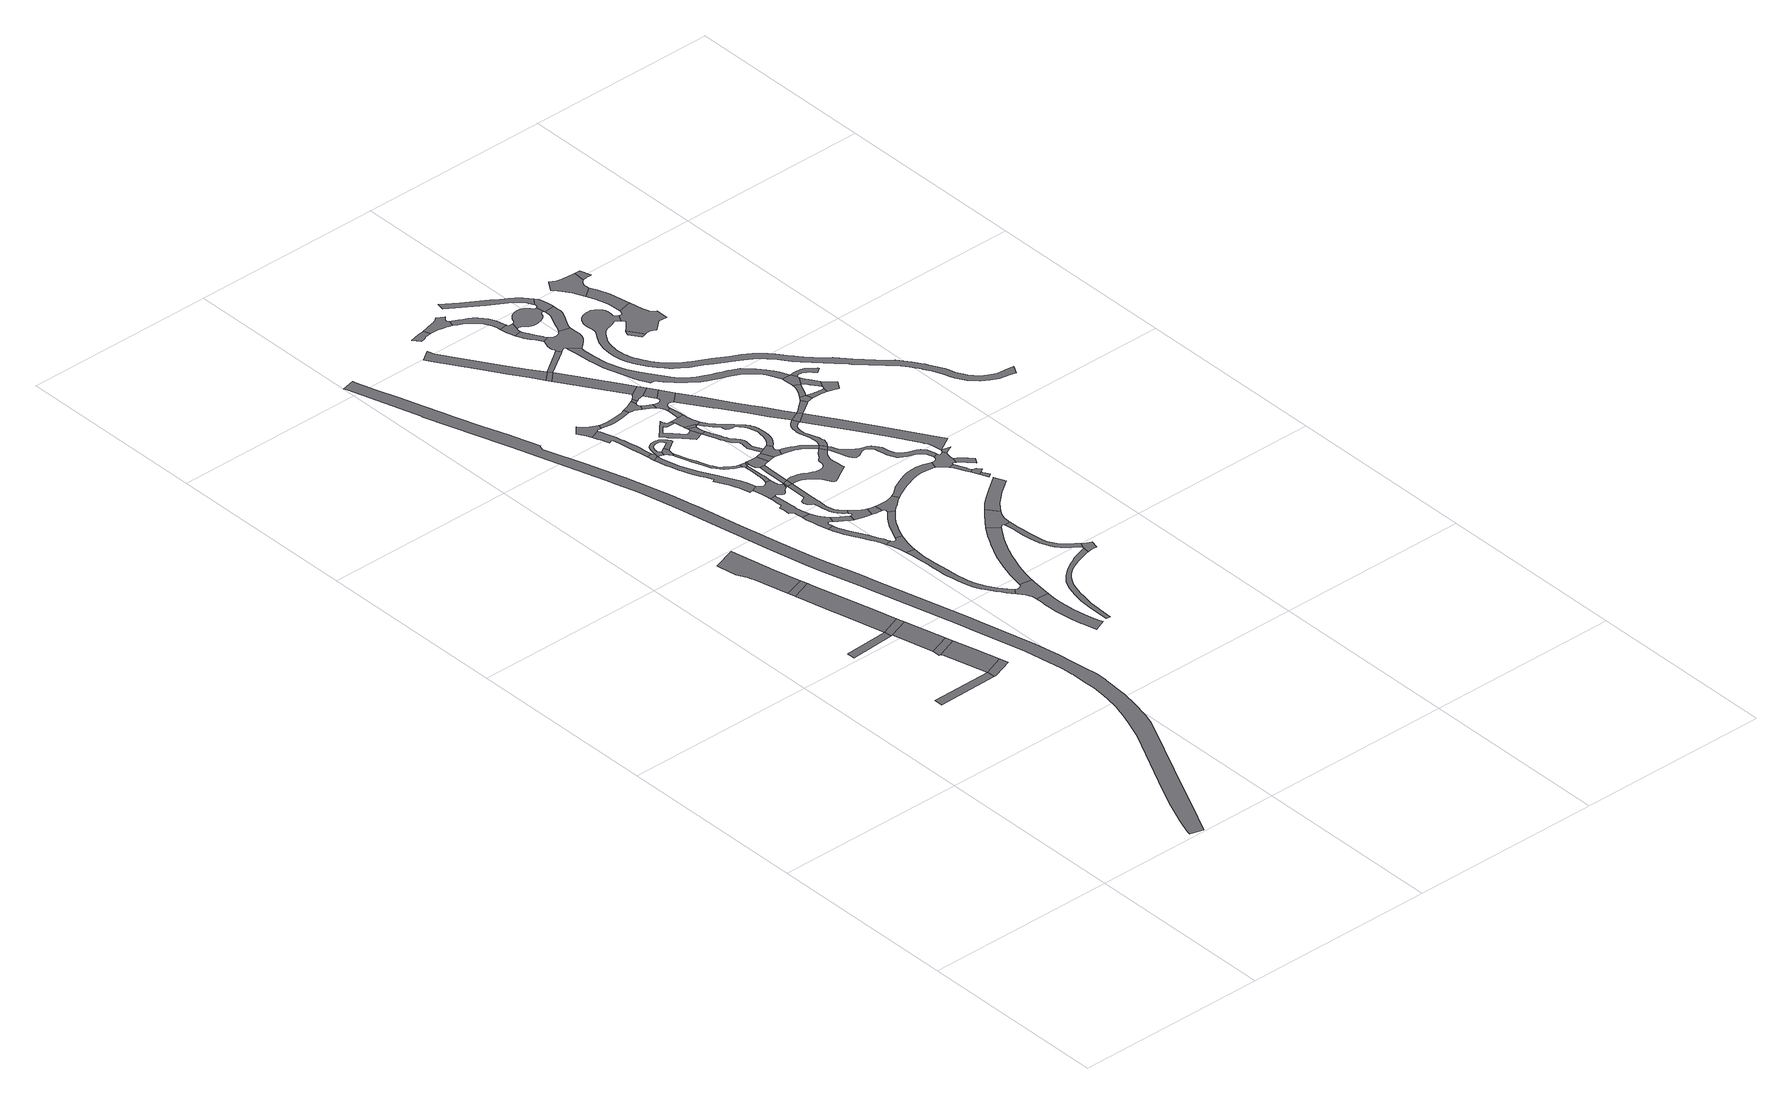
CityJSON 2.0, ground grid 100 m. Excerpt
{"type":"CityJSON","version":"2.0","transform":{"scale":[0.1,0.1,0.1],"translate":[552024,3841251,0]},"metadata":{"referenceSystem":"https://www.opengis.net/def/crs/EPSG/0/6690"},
"CityObjects":{
"road1":{"type":"Road","attributes":{"RoadStructureAttribute.sectionType":"1"},"geometry":[{"type":"MultiSurface","lod":"1","boundaries":[[[0,1,2,3]]]}]},
"road2":{"type":"Road","attributes":{"RoadStructureAttribute.sectionType":"1"},"geometry":[{"type":"MultiSurface","lod":"1","boundaries":[[[4,5,6,7]]]}]},
"road3":{"type":"Road","geometry":[{"type":"MultiSurface","lod":"1","boundaries":[[[8,0,3,9,10]]]}]},
"road4":{"type":"Road","attributes":{"RoadStructureAttribute.sectionType":"1"},"geometry":[{"type":"MultiSurface","lod":"1","boundaries":[[[11,12,13,14,15,0,8]]]}]},
"road5":{"type":"Road","geometry":[{"type":"MultiSurface","lod":"1","boundaries":[[[16,17,18,13,12]]]}]},
"road6":{"type":"Road","attributes":{"RoadStructureAttribute.sectionType":"1"},"geometry":[{"type":"MultiSurface","lod":"1","boundaries":[[[19,20,21,17,16]]]}]},
"road7":{"type":"Road","geometry":[{"type":"MultiSurface","lod":"1","boundaries":[[[22,4,7,20,19]]]}]},
"road8":{"type":"Road","attributes":{"RoadStructureAttribute.sectionType":"1"},"geometry":[{"type":"MultiSurface","lod":"1","boundaries":[[[23,24,25,26,27,28,4,22]]]}]},
"road9":{"type":"Road","geometry":[{"type":"MultiSurface","lod":"1","boundaries":[[[29,30,31,26,25]]]}]},
"road10":{"type":"Road","attributes":{"RoadStructureAttribute.sectionType":"1"},"geometry":[{"type":"MultiSurface","lod":"1","boundaries":[[[32,33,34,35,36,37,38,39,30,29]]]}]},
"road11":{"type":"Road","attributes":{"RoadStructureAttribute.sectionType":"1"},"geometry":[{"type":"MultiSurface","lod":"1","boundaries":[[[40,41,42,43,44,45,46,47,48,49,50,51,52,53,54,55,56,57,58,59,60,61,62,63,64,65,66,67,68,69,70,71,72,73,74,75,76,77,78,79,80,81,82,83,84,85,86,87,88,89,90,91,92,93,94,95,96,97,98,99,100,101,102,103,104,105,106,107,108,109,110,111,112,113,114,115,116,117,118,119,120,121,122,123,124,125,126,127,128,129,130,131,132,133]]]}]},
"road12":{"type":"Road","attributes":{"RoadStructureAttribute.sectionType":"1"},"geometry":[{"type":"MultiSurface","lod":"1","boundaries":[[[134,135,136,137,138,139,140,141,142,143,144,145,146,147,148,149,150,151,152,153,154]]]}]},
"road13":{"type":"Road","attributes":{"RoadStructureAttribute.sectionType":"1"},"geometry":[{"type":"MultiSurface","lod":"1","boundaries":[[[155,156,157,158,159,160,161,162,163,164,165,166,167,168,169,170,171,172,173,174,175,176,177,178,179,180,181,182,183,184,185,186,187,188,189,190,191,192,193,194]]]}]},
"road14":{"type":"Road","attributes":{"RoadStructureAttribute.sectionType":"1"},"geometry":[{"type":"MultiSurface","lod":"1","boundaries":[[[195,196,197,198,199,200,201,202,203,204,205,206,207,208,209,210,211,212,213,214,215,216,217,218,219,220,221,222]]]}]},
"road15":{"type":"Road","geometry":[{"type":"MultiSurface","lod":"1","boundaries":[[[223,224,225,226,227,228,208,207,229,230,231,232,233,234,235,236,237]]]}]},
"road16":{"type":"Road","attributes":{"RoadStructureAttribute.sectionType":"1"},"geometry":[{"type":"MultiSurface","lod":"1","boundaries":[[[238,239,240,241,242,243,244,245,246,247,248,249,250,251,252,253,254,255,256,257,258,259,223,237]]]}]},
"road17":{"type":"Road","geometry":[{"type":"MultiSurface","lod":"1","boundaries":[[[260,261,262,263,264,265,178,177,266,267,268,269,270,271,134,154,272,273,274,275]]]}]},
"road18":{"type":"Road","geometry":[{"type":"MultiSurface","lod":"1","boundaries":[[[276,277,278,279,280,281]]]}]},
"road19":{"type":"Road","geometry":[{"type":"MultiSurface","lod":"1","boundaries":[[[282,283,284,285,286,222,221,287,288,289,155,194,290,291,292,293,294]]]}]},
"road20":{"type":"Road","attributes":{"RoadStructureAttribute.sectionType":"1"},"geometry":[{"type":"MultiSurface","lod":"1","boundaries":[[[295,296,297,298,299,300,301,302,303,304,305,306,307,308,309,310,311,312,313,314,315,316,317,318,319,320,321,278,277]]]}]},
"road21":{"type":"Road","attributes":{"RoadStructureAttribute.sectionType":"1"},"geometry":[{"type":"MultiSurface","lod":"1","boundaries":[[[322,323,324,325,326,327,328,329,330,331,332,280,279,333,334,335,336,337,338,339,340,341,342,343,344,345,346,347,348,349,350,351,352]]]}]},
"road22":{"type":"Road","geometry":[{"type":"MultiSurface","lod":"1","boundaries":[[[353,354,355,356,357,358,359,360,310,309,361,362,363,364]]]}]},
"road23":{"type":"Road","attributes":{"RoadStructureAttribute.sectionType":"1"},"geometry":[{"type":"MultiSurface","lod":"1","boundaries":[[[365,366,234,233,367,368,369,370,371,372]]]}]},
"road24":{"type":"Road","geometry":[{"type":"MultiSurface","lod":"1","boundaries":[[[373,374,375,376,377,378,379,380,381,382,383]]]}]},
"road25":{"type":"Road","geometry":[{"type":"MultiSurface","lod":"1","boundaries":[[[384,385,386,387,352,351,388,389,390,249,248,391,392,393,394,395,396,397,398,399,400,401,402,403,404,405,406,407,408]]]}]},
"road26":{"type":"Road","geometry":[{"type":"MultiSurface","lod":"1","boundaries":[[[409,410,411,412,413,414,415,416,417,418,419,420,421,422,423,424,281,280,375,374,425,426,427,428,429,430,431,432,433,434,435,436,437,438,439,440,373,383]]]}]},
"road27":{"type":"Road","attributes":{"RoadStructureAttribute.sectionType":"1"},"geometry":[{"type":"MultiSurface","lod":"1","boundaries":[[[441,442,443,444,445,446,447,448,449,450,451,452,453,454,455,456,457,458,459,460,461,462,463,464,465,466,467,468,469,470,471,472,473]]]}]},
"road28":{"type":"Road","geometry":[{"type":"MultiSurface","lod":"1","boundaries":[[[474,475,476,477,478,479,480,481,482,483,484,485,486,487,488,489,490,379,378,491,492,493,494,495,496,497,498,499,500,501,502,503,504,505,506,507]]]}]},
"road29":{"type":"Road","geometry":[{"type":"MultiSurface","lod":"1","boundaries":[[[508,509,510,511,473,472,512,513,514,515,516,372,371,517,518,519,520,521,522]]]}]},
"road30":{"type":"Road","geometry":[{"type":"MultiSurface","lod":"1","boundaries":[[[523,401,400,452]]]}]},
"road31":{"type":"Road","attributes":{"RoadStructureAttribute.sectionType":"1"},"geometry":[{"type":"MultiSurface","lod":"1","boundaries":[[[524,525,526,527,528,529,530,531,532,533,534,535,282,294,536,537,538,539,540,541,542,543,544,545]]]}]},
"road32":{"type":"Road","geometry":[{"type":"MultiSurface","lod":"1","boundaries":[[[546,547,548,549,550,551,552,553,554,555,556,408,407]]]}]},
"road33":{"type":"Road","geometry":[{"type":"MultiSurface","lod":"1","boundaries":[[[557,523,452,451]]]}]},
"road34":{"type":"Road","geometry":[{"type":"MultiSurface","lod":"1","boundaries":[[[558,559,560,561,562,563,564,364,363,565,566,567,568,569,570,571,572,573]]]}]},
"road35":{"type":"Road","geometry":[{"type":"MultiSurface","lod":"1","boundaries":[[[574,507,506,575,576,549,548,577,578,579]]]}]},
"road36":{"type":"Road","attributes":{"RoadStructureAttribute.sectionType":"1"},"geometry":[{"type":"MultiSurface","lod":"1","boundaries":[[[580,522,521,581,582,583,584]]]}]},
"road37":{"type":"Road","attributes":{"RoadStructureAttribute.sectionType":"1"},"geometry":[{"type":"MultiSurface","lod":"1","boundaries":[[[585,586,587,588,589,590,591,523,557]]]}]},
"road38":{"type":"Road","geometry":[{"type":"MultiSurface","lod":"1","boundaries":[[[579,578,592,593,594]]]}]},
"road39":{"type":"Road","attributes":{"RoadStructureAttribute.sectionType":"1"},"geometry":[{"type":"MultiSurface","lod":"1","boundaries":[[[595,596,597,598,599,600,601,602,603,604,605,606,607,260,275,608,609,610,611,612,613,614,615,616,617,618,619,620]]]}]},
"road40":{"type":"Road","attributes":{"RoadStructureAttribute.sectionType":"1"},"geometry":[{"type":"MultiSurface","lod":"1","boundaries":[[[621,622,623,624,625,626,627,628,629,630,631,632,633,634,635,636,637,638,639,640,641,642,643,644,645,646,647,648,649,650,651,652,653,654,655,656,657,658]]]}]},
"road41":{"type":"Road","attributes":{"RoadStructureAttribute.sectionType":"1"},"geometry":[{"type":"MultiSurface","lod":"1","boundaries":[[[659,660,661,662,663,664,665,666,667,668,669,670,671]]]}]},
"road42":{"type":"Road","geometry":[{"type":"MultiSurface","lod":"1","boundaries":[[[672,673,594,593,674,675,676,588,587,677,678,679,680]]]}]},
"road43":{"type":"Road","geometry":[{"type":"MultiSurface","lod":"1","boundaries":[[[681,682,683,684,685,686,687,688,689,690,691,692,693,694,695,696,697,698,699,700,701,702,703,704,705,706,707,708,709,710,711,712]]]}]},
"road44":{"type":"Road","geometry":[{"type":"MultiSurface","lod":"1","boundaries":[[[713,714,715,716,717,718,584,583,719,720,721,524,545,722,723,724,725,726]]]}]},
"road45":{"type":"Road","attributes":{"RoadStructureAttribute.sectionType":"1"},"geometry":[{"type":"MultiSurface","lod":"1","boundaries":[[[727,728,729,730,731,732,733,734]]]}]},
"road46":{"type":"Road","geometry":[{"type":"MultiSurface","lod":"1","boundaries":[[[735,736,680,679,737,738,739]]]}]},
"road47":{"type":"Road","geometry":[{"type":"MultiSurface","lod":"1","boundaries":[[[740,741,742,558,573,743,744,745,746,747,748,749,750]]]}]},
"road48":{"type":"Road","geometry":[{"type":"MultiSurface","lod":"1","boundaries":[[[751,752,696,695,753,754,755,756,757,758]]]}]},
"road49":{"type":"Road","attributes":{"RoadStructureAttribute.sectionType":"1"},"geometry":[{"type":"MultiSurface","lod":"1","boundaries":[[[759,760,761,762,763,764,765,766,767,768,769,770,771,772,773,774,775,776,753,695,777,778,779,780,781,782,783,784,785,786,787,788,789,790,791,792,793,794]]]}]},
"road50":{"type":"Road","geometry":[{"type":"MultiSurface","lod":"1","boundaries":[[[671,670,795,796]]]}]},
"road51":{"type":"Road","geometry":[{"type":"MultiSurface","lod":"1","boundaries":[[[797,751,758,798]]]}]},
"road52":{"type":"Road","geometry":[{"type":"MultiSurface","lod":"1","boundaries":[[[799,800,801,802,803,804,805,806,807,808,809,810,811,812,813,814,815,816,817,818,819,820,557,451,821,822,823,824,825,826,827,828,829,830,831,832,833,834,835,836,837,838,839,840,841,842,843]]]}]},
"road53":{"type":"Road","geometry":[{"type":"MultiSurface","lod":"1","boundaries":[[[844,845,846,847,848,849,850,712,711,851,852,853,797,798,854,855]]]}]},
"road54":{"type":"Road","geometry":[{"type":"MultiSurface","lod":"1","boundaries":[[[856,794,793,735,739,857,858,859,860,861,862,863,864]]]}]},
"road55":{"type":"Road","geometry":[{"type":"MultiSurface","lod":"1","boundaries":[[[865,866,867,868,869,747,746,870,871,872,873,874]]]}]},
"road56":{"type":"Road","geometry":[{"type":"MultiSurface","lod":"1","boundaries":[[[875,876,740,750,877,878]]]}]},
"road57":{"type":"Road","geometry":[{"type":"MultiSurface","lod":"1","boundaries":[[[879,880,881,882,850,849]]]}]},
"road58":{"type":"Road","attributes":{"RoadStructureAttribute.sectionType":"1"},"geometry":[{"type":"MultiSurface","lod":"1","boundaries":[[[883,796,795,884,885]]]}]},
"road59":{"type":"Road","geometry":[{"type":"MultiSurface","lod":"1","boundaries":[[[886,887,888,889,890,727,734,891,892,893,894,895,896,897,898,899,900,901,902]]]}]},
"road60":{"type":"Road","attributes":{"RoadStructureAttribute.sectionType":"1"},"geometry":[{"type":"MultiSurface","lod":"1","boundaries":[[[903,904,905,906,907,908,909,910,911,912,913,914,915,916,917,918,919,920,921,922,855,854,923,924,925,926,927,928,929,930,931,932,933,934,935,936,937,938,939,940,941,942,943,944,945,946,856,864]]]}]},
"road61":{"type":"Road","geometry":[{"type":"MultiSurface","lod":"1","boundaries":[[[947,948,595,620,949,950,951,952,953,954,955]]]}]},
"road62":{"type":"Road","geometry":[{"type":"MultiSurface","lod":"1","boundaries":[[[885,884,956,875,878,957,958,959,960]]]}]},
"road63":{"type":"Road","attributes":{"RoadStructureAttribute.sectionType":"1"},"geometry":[{"type":"MultiSurface","lod":"1","boundaries":[[[961,962,963,964,965,966,967,968,969,970,859,858,971,972,973,974,975,976,977,978,799,979]]]}]},
"road64":{"type":"Road","geometry":[{"type":"MultiSurface","lod":"1","boundaries":[[[980,981,671,796,982,983]]]}]},
"road65":{"type":"Road","attributes":{"RoadStructureAttribute.sectionType":"1"},"geometry":[{"type":"MultiSurface","lod":"1","boundaries":[[[984,985,986,987,988,989,990,991,992,993,994,995,996,951,950,997,998,999,1000,1001,1002,1003,1004,1005,1006,1007,1008,1009,1010,1011,1012,1013]]]}]},
"road66":{"type":"Road","geometry":[{"type":"MultiSurface","lod":"1","boundaries":[[[1014,1015,1016,1017,1018,1019,1020,1021,1022,874,873,1023,1024,881,880,1025,1026,1027,1028,1029,1030,1031]]]}]},
"road67":{"type":"Road","attributes":{"RoadStructureAttribute.sectionType":"1"},"geometry":[{"type":"MultiSurface","lod":"1","boundaries":[[[960,959,1015,1014]]]}]},
"road68":{"type":"Road","geometry":[{"type":"MultiSurface","lod":"1","boundaries":[[[1032,1013,1012,621,658,1033,1034,1035]]]}]},
"road69":{"type":"Road","attributes":{"RoadStructureAttribute.sectionType":"1"},"geometry":[{"type":"MultiSurface","lod":"1","boundaries":[[[1036,1037,1038,1039,1040,1041,1042,1043,1044,1045,1046,1047,1048,1049,1050,713,726,1051,1052,1053,1054,1055,1056,1057,1058,1059,1060,1061,1062,1063,1064,1065]]]}]},
"road70":{"type":"Road","geometry":[{"type":"MultiSurface","lod":"1","boundaries":[[[979,799,843,1066]]]}]},
"road71":{"type":"Road","attributes":{"RoadStructureAttribute.sectionType":"1"},"geometry":[{"type":"MultiSurface","lod":"1","boundaries":[[[1067,1068,1069,1070,1071,1072,1073,1074,1075,1076,1077,1078,898,897,1079,1080,1081,1082,1083,1084,1085,1086,1087,1088,1089]]]}]},
"road72":{"type":"Road","geometry":[{"type":"MultiSurface","lod":"1","boundaries":[[[1090,1091,1089,1088,1092,1093,1094,1095,1096,1097,1098,1099,1100]]]}]},
"road73":{"type":"Road","geometry":[{"type":"MultiSurface","lod":"1","boundaries":[[[1101,1102,1103,1104,1105,1106,1107,1096,1095,1108,1109,1110,1111,1112,1113,1114,1115,1116]]]}]},
"road74":{"type":"Road","geometry":[{"type":"MultiSurface","lod":"1","boundaries":[[[1117,1118,1119,1120,1121,1122,1123,1124,1125,1126,1127,1128,1129,979,1066,1130,1131,1132,1133,1134,1135,1136,1137,1138,1139,1140,1141,1142]]]}]},
"road75":{"type":"Road","attributes":{"RoadStructureAttribute.sectionType":"1"},"geometry":[{"type":"MultiSurface","lod":"1","boundaries":[[[1143,1144,1145,1146,1147,1148,1149,1031,1030,1150,1151,1152,1153,1154,1117,1155]]]}]},
"road76":{"type":"Road","attributes":{"RoadStructureAttribute.sectionType":"1"},"geometry":[{"type":"MultiSurface","lod":"1","boundaries":[[[1156,1157,1158,1159,1160,947,955,1161,1162,1163,1164,1165,1166,1167]]]}]},
"road77":{"type":"Road","geometry":[{"type":"MultiSurface","lod":"1","boundaries":[[[1168,1169,1170,1171,1172,1173,1174,1116,1115,1175,1176,1177,1178,1179,1180,1181,980,983,1182,1183,1184,1185,1186,1187,1188,1189,1190,1191,1192,1193,1194,1195,1196,1197]]]}]},
"road78":{"type":"Road","attributes":{"RoadStructureAttribute.sectionType":"1"},"geometry":[{"type":"MultiSurface","lod":"1","boundaries":[[[1198,1199,1200,1201,1202,1203,1204,1205,1206,1207,1208,1209,1210,1211,1212,1213,1214,1215,1216,1217,1218,1219,1220,1221,1222,1223,1224,1225,1226,1227,1228,1229,1230,1066,843,1231,1232,1233,1234,1235,1236,1237,1238,1239,1240,1241,1242,1243,1244,1245,1246,1247,1248,1249,1250,1251,1252,1253,1254,1255,1256,1257,1258,1259,1260,1261,1262,1263,1264,1265,1266,1267,1268]]]}]},
"road79":{"type":"Road","geometry":[{"type":"MultiSurface","lod":"1","boundaries":[[[1155,1117,1142,1269]]]}]},
"road80":{"type":"Road","attributes":{"RoadStructureAttribute.sectionType":"1"},"geometry":[{"type":"MultiSurface","lod":"1","boundaries":[[[1270,1271,1272,1273,1274,1275,1276,1277,1278,1279,1280,1281,1282,1283,1284,1285,1286,1287,1288,1100,1099,1289,1290,1291,1292,1293,1294,1295,1296,1297,1298,1299,1300,1301,1302,1303,1304,1305,1306,1307,1308,1309,1310]]]}]},
"road81":{"type":"Road","attributes":{"RoadStructureAttribute.sectionType":"1"},"geometry":[{"type":"MultiSurface","lod":"1","boundaries":[[[1311,1312,1313,1314,1315,1316,1317,1318,1319,1320,1321,1322,1323,1324,1325,1326,1327,1328,1329,1330,1331,1332,1333,1334,1335]]]}]},
"road82":{"type":"Road","geometry":[{"type":"MultiSurface","lod":"1","boundaries":[[[1336,1337,1338,1339,1340,1341,1342,1343,1344,1345,1346]]]}]},
"road83":{"type":"Road","geometry":[{"type":"MultiSurface","lod":"1","boundaries":[[[1347,1348,1349,1350,1268,1267,1351,1352,1353,1065,1064,1354,1355,1356,1342,1341,1357,1358,1359,1360,1361,1362,1363,1364,1365]]]}]},
"road84":{"type":"Road","geometry":[{"type":"MultiSurface","lod":"1","boundaries":[[[1366,1367,1368,1369,1370,1371,1372]]]}]},
"road85":{"type":"Road","geometry":[{"type":"MultiSurface","lod":"1","boundaries":[[[1373,1346,1345,1369,1368,1374,1375,1376]]]}]},
"road86":{"type":"Road","geometry":[{"type":"MultiSurface","lod":"1","boundaries":[[[1377,1378,1379,1380,1381,1155,1269,1382,1383,1384]]]}]},
"road87":{"type":"Road","geometry":[{"type":"MultiSurface","lod":"1","boundaries":[[[1385,1386,1387,1388,1389,1390,1391,1392,1393,1394,1395,1396,1397,1398,1399,1400,1401,1197,1196]]]}]},
"road88":{"type":"Road","attributes":{"RoadStructureAttribute.sectionType":"1"},"geometry":[{"type":"MultiSurface","lod":"1","boundaries":[[[1185,1402,1403,1404,1405,1406,1407,1408,1409,1410,1411,1412,1413,1414,1415,1416,1417,1418,1419,1420,1421,1422,1423,1424,1425,1426,1427,1428,1429,1430,1431,1432,1433,1434,1435,1436,1437,1438,1439,1440,1441,1442,1443,1444,1445,1446,1447,1448,1449,1450,1451,1452,1453,1454,1455,1456,1457,1458,1459,1460,1461,1462,1463,1464,1465,1466,1467,1468,1469,1470,1471,1472,1473,1474,1186]]]}]},
"road89":{"type":"Road","attributes":{"RoadStructureAttribute.sectionType":"1"},"geometry":[{"type":"MultiSurface","lod":"1","boundaries":[[[1475,1476,1477,1478,1479,1269,1142,1480,1481,1482,1483,1484,1485,1486,1487,1488,1489]]]}]},
"road90":{"type":"Road","geometry":[{"type":"MultiSurface","lod":"1","boundaries":[[[1490,1491,1492,1493,1494,1360,1359,1495,1496,1497,1498,1499,1500]]]}]},
"road91":{"type":"Road","geometry":[{"type":"MultiSurface","lod":"1","boundaries":[[[1488,1501,1365,1364,1502,1503,1504]]]}]},
"road92":{"type":"Road","geometry":[{"type":"MultiSurface","lod":"1","boundaries":[[[1505,1377,1384,1506,1507,1508]]]}]},
"road93":{"type":"Road","geometry":[{"type":"MultiSurface","lod":"1","boundaries":[[[1509,1510,1511,1512,1335,1334,1513,1514,1515,1310,1309,1393,1392]]]}]},
"road94":{"type":"Road","geometry":[{"type":"MultiSurface","lod":"1","boundaries":[[[1516,1517,1518,1519,1520,1521,1522]]]}]},
"road95":{"type":"Road","geometry":[{"type":"MultiSurface","lod":"1","boundaries":[[[1523,1524,1525,1526,1527,1505,1508,1528,1529,1530,1531,1532,1533]]]}]},
"road96":{"type":"Road","geometry":[{"type":"MultiSurface","lod":"1","boundaries":[[[1534,1535,1536,1537,1538,1539,1540,1541,1508,1507,1542,1543,1544,1545,1546,1547,1548]]]}]},
"road97":{"type":"Road","geometry":[{"type":"MultiSurface","lod":"1","boundaries":[[[1447,1549,1550,1551,1523,1533,1552,1553,1554,1448]]]}]},
"road98":{"type":"Road","attributes":{"RoadStructureAttribute.sectionType":"1"},"geometry":[{"type":"MultiSurface","lod":"1","boundaries":[[[1555,1556,1557,1558,1553,1552,1559,1560,1561,1562,1563,1564,1565,1566]]]}]},
"road99":{"type":"Road","geometry":[{"type":"MultiSurface","lod":"1","boundaries":[[[1567,1568,1569,1570,1571,1572,1573,1574,1575,1576,1577,1578,1579,1580,1581,1582,1583,1516,1522,1584,1585,1586,1587,1588,1589,1590]]]}]},
"road100":{"type":"Road","geometry":[{"type":"MultiSurface","lod":"1","boundaries":[[[1566,1565,1591,1548,1547,1592,1593,1594,1595,1596]]]}]},
"road101":{"type":"Road","geometry":[{"type":"MultiSurface","lod":"1","boundaries":[[[1597,1598,1599,1600,1601,1602,1603,1604,1605,1606,1607,1608,1609,1610,1611,1612,1613,1448,1554]]]}]},
"road102":{"type":"Road","geometry":[{"type":"MultiSurface","lod":"1","boundaries":[[[1614,1615,1616,1617,1618,1619,1620,1621,1622,1623,1624,1625,1626,1627,1628,1629,1630,1631,1632,1633,1634,1635]]]}]},
"road103":{"type":"Road","attributes":{"RoadStructureAttribute.sectionType":"1"},"geometry":[{"type":"MultiSurface","lod":"1","boundaries":[[[1636,1637,1638,1639,1628,1627,1640,1641,1642,1643,1644,1573,1572]]]}]},
"road104":{"type":"Road","geometry":[{"type":"MultiSurface","lod":"1","boundaries":[[[1645,1646,1647,1648,1649,1650,1651,1635,1634]]]}]},
"road105":{"type":"Road","attributes":{"RoadStructureAttribute.sectionType":"1"},"geometry":[{"type":"MultiSurface","lod":"1","boundaries":[[[1652,1653,1654,1655,1656,1657,1658,1659,1660,1661,1662,1663,1664,1665,1666,1667,1668,1669,1670,1671,1672,1673,1674,1675,1676,1677,1678,1679,1680,1681,1682,1683,1684,1685,1686,1687,1688,1689,1690,1691,1692,1693,1694,1695,1696,1697,1698,1699,1700,1701,1702,1703,1704,1705,1706,1707,1708,1709,1710,1711,1712,1713,1714,1715,1716,1717,1718,1719,1720,1721,1722,1723,1724,1725,1726,1727,1728,1729,1730,1731,1732,1733,1734,1735,1736,1737,1738,1739,1740,1741,1742,1743,1744,1745,1746,1747,1748,1749,1750,1751,1752,1753,1754,1755,1756,1757,1758,1759,1760,1761,1762,1763,1764,1765,1766,1767,1768,1769,1770,1771,1772,1773,1774,1775,1776,1777,1778,1779,1780,1781,1782,1783,1784,1785,1786,1787,1788,1789,1790,1791,1792,1793,1794,1795,1796,1797,1798,1799,1800,1801,1802,1803,1804,1805,1806,1807,1808,1809,1810,1811,1812,1813,1814,1815,1816,1817,1818,1819,1820,1821,1822,1823,1824,1825,1826,1827,1828,1829,1830,1578,1577]]]}]}
},
"vertices":[
[691,1546,0],[373,1542,0],[373,1497,0],[691,1501,0],
[555,2079,0],[322,2066,0],[324,2024,0],[556,2039,0],
[798,1585,0],[702,1501,0],[809,1540,0],
[764,1718,0],[737,1826,0],[628,1786,0],[629,1781,0],[630,1778,0],
[727,1866,0],[616,1826,0],[617,1785,0],
[673,2079,0],[566,2039,0],[567,2033,0],
[663,2119,0],
[637,2221,0],[551,2569,0],[548,2583,0],[443,2547,0],[491,2341,0],[498,2311,0],
[539,2621,0],[433,2585,0],[442,2547,0],
[505,2763,0],[460,2995,0],[338,2953,0],[341,2937,0],[356,2847,0],[381,2799,0],[386,2778,0],[388,2773,0],
[645,97,0],[810,436,0],[950,723,0],[977,783,0],[994,835,0],[1015,928,0],[1032,1013,0],[1043,1148,0],[1043,1156,0],[1045,1211,0],[1034,1287,0],[1034,1288,0],[1030,1318,0],[1026,1353,0],[1015,1431,0],[991,1565,0],[922,1859,0],[911,1909,0],[788,2398,0],[768,2474,0],[723,2645,0],[705,2712,0],[662,2916,0],[638,3029,0],[632,3059,0],[621,3117,0],[576,3348,0],[569,3383,0],[548,3490,0],[516,3610,0],[482,3730,0],[478,3745,0],[465,3788,0],[422,3928,0],[360,4113,0],[355,4136,0],[356,4146,0],[359,4154,0],[364,4159,0],[367,4161,0],[324,4295,0],[317,4316,0],[272,4443,0],[228,4583,0],[209,4644,0],[181,4730,0],[143,4855,0],[107,4968,0],[87,5031,0],[75,5074,0],[72,5084,0],[6,5070,0],[12,5051,0],[123,4678,0],[123,4676,0],[252,4273,0],[262,4243,0],[407,3770,0],[422,3715,0],[454,3602,0],[483,3475,0],[501,3385,0],[512,3335,0],[550,3133,0],[567,3046,0],[570,3028,0],[598,2885,0],[635,2696,0],[654,2626,0],[708,2419,0],[718,2380,0],[841,1894,0],[852,1845,0],[922,1550,0],[945,1417,0],[956,1345,0],[957,1339,0],[961,1288,0],[962,1278,0],[962,1205,0],[963,1140,0],[956,1065,0],[952,1041,0],[940,967,0],[913,882,0],[896,830,0],[862,739,0],[700,418,0],[624,264,0],[571,134,0],[558,99,0],[538,44,0],[535,28,0],[602,9,0],
[1228,1818,0],[1227,1806,0],[1227,1784,0],[1226,1751,0],[1227,1723,0],[1227,1709,0],[1230,1682,0],[1235,1628,0],[1239,1601,0],[1250,1544,0],[1251,1543,0],[1271,1465,0],[1331,1490,0],[1323,1508,0],[1311,1562,0],[1300,1618,0],[1295,1654,0],[1293,1671,0],[1289,1725,0],[1289,1775,0],[1293,1813,0],
[1033,2468,0],[1037,2434,0],[1040,2397,0],[1042,2369,0],[1044,2335,0],[1044,2301,0],[1045,2266,0],[1047,2237,0],[1050,2213,0],[1055,2181,0],[1060,2153,0],[1064,2126,0],[1071,2101,0],[1079,2075,0],[1086,2058,0],[1095,2039,0],[1105,2022,0],[1118,2000,0],[1131,1979,0],[1146,1959,0],[1159,1941,0],[1174,1922,0],[1183,1911,0],[1203,1936,0],[1195,1942,0],[1153,1996,0],[1126,2042,0],[1101,2100,0],[1098,2110,0],[1094,2126,0],[1089,2149,0],[1085,2180,0],[1082,2212,0],[1079,2245,0],[1076,2284,0],[1075,2324,0],[1073,2356,0],[1072,2394,0],[1073,2427,0],[1075,2460,0],
[1032,2592,0],[1026,2610,0],[1015,2635,0],[1004,2658,0],[993,2681,0],[992,2684,0],[978,2710,0],[978,2711,0],[961,2741,0],[947,2769,0],[937,2793,0],[930,2813,0],[923,2837,0],[893,2827,0],[901,2801,0],[911,2776,0],[920,2756,0],[930,2733,0],[944,2707,0],[947,2703,0],[956,2686,0],[966,2667,0],[969,2659,0],[978,2641,0],[990,2617,0],[999,2595,0],[1007,2573,0],[1038,2579,0],
[868,2974,0],[869,2951,0],[872,2928,0],[876,2904,0],[881,2882,0],[887,2856,0],[922,2848,0],[921,2862,0],[924,2871,0],[933,2870,0],[948,2862,0],[958,2894,0],[932,2927,0],[924,2940,0],[910,2973,0],
[901,3006,0],[898,3015,0],[896,3032,0],[895,3039,0],[894,3055,0],[894,3057,0],[892,3082,0],[892,3098,0],[888,3155,0],[887,3170,0],[888,3178,0],[857,3173,0],[858,3157,0],[859,3129,0],[859,3104,0],[842,3098,0],[843,3067,0],[844,3039,0],[855,3031,0],[862,3025,0],[864,3016,0],[865,2998,0],
[1246,1949,0],[1243,1941,0],[1237,1935,0],[1230,1931,0],[1222,1930,0],[1209,1932,0],[1191,1902,0],[1203,1886,0],[1213,1871,0],[1221,1855,0],[1225,1843,0],[1227,1831,0],[1294,1828,0],[1300,1874,0],[1306,1921,0],[1309,1937,0],
[697,3773,0],[692,3783,0],[664,3777,0],[669,3741,0],[698,3752,0],[703,3775,0],
[1072,2584,0],[1066,2573,0],[1058,2567,0],[1051,2567,0],[1045,2571,0],[1014,2552,0],[1023,2525,0],[1029,2498,0],[1079,2487,0],[1086,2516,0],[1093,2538,0],[1099,2558,0],[1104,2573,0],
[692,3784,0],[689,3797,0],[687,3826,0],[684,3851,0],[682,3869,0],[678,3887,0],[672,3915,0],[667,3943,0],[663,3961,0],[659,3983,0],[652,4006,0],[645,4028,0],[634,4060,0],[632,4066,0],[630,4072,0],[580,4055,0],[590,4027,0],[598,4005,0],[605,3986,0],[609,3971,0],[629,3978,0],[634,3963,0],[640,3933,0],[645,3905,0],[650,3871,0],[655,3839,0],[659,3813,0],
[860,3336,0],[849,3367,0],[845,3375,0],[840,3385,0],[831,3402,0],[822,3422,0],[790,3487,0],[759,3545,0],[742,3586,0],[724,3635,0],[702,3720,0],[675,3708,0],[682,3678,0],[690,3646,0],[699,3614,0],[709,3584,0],[718,3561,0],[728,3536,0],[741,3512,0],[754,3486,0],[765,3465,0],[773,3453,0],[755,3444,0],[780,3397,0],[790,3377,0],[801,3350,0],[808,3331,0],[817,3300,0],[823,3274,0],[841,3275,0],[870,3290,0],
[652,4109,0],[638,4115,0],[625,4121,0],[611,4131,0],[581,4162,0],[545,4122,0],[556,4101,0],[568,4079,0],[631,4078,0],[638,4081,0],[657,4079,0],[664,4104,0],
[995,2864,0],[983,2871,0],[966,2846,0],[985,2833,0],[1006,2819,0],[1012,2816,0],[1027,2809,0],[1035,2842,0],
[762,3780,0],[735,3764,0],[730,3741,0],[740,3736,0],[747,3727,0],[755,3711,0],[765,3723,0],[765,3730,0],[766,3747,0],[770,3753,0],[771,3755,0],
[916,3274,0],[906,3269,0],[896,3268,0],[893,3271,0],[849,3244,0],[852,3225,0],[854,3202,0],[894,3182,0],[904,3178,0],[908,3174,0],[920,3164,0],[930,3162,0],[937,3168,0],[945,3177,0],[947,3180,0],[956,3189,0],[967,3193,0],[974,3223,0],[965,3226,0],[958,3233,0],[954,3247,0],[954,3248,0],[952,3265,0],[950,3282,0],[923,3283,0],
[781,3762,0],[826,3792,0],[823,3803,0],[815,3817,0],[812,3820,0],[799,3833,0],[786,3842,0],[783,3843,0],[773,3846,0],[760,3847,0],[745,3844,0],[730,3838,0],[718,3828,0],[711,3814,0],[705,3788,0],[705,3786,0],[728,3771,0],[724,3784,0],[723,3792,0],[723,3794,0],[725,3804,0],[730,3815,0],[740,3823,0],[749,3827,0],[751,3828,0],[763,3830,0],[774,3829,0],[785,3822,0],[793,3814,0],[795,3812,0],[801,3803,0],[768,3783,0],
[1033,2899,0],[1023,2911,0],[1012,2929,0],[1006,2946,0],[1003,2967,0],[1004,3020,0],[1004,3022,0],[1003,3028,0],[1003,3032,0],[1003,3057,0],[1005,3197,0],[977,3194,0],[975,3082,0],[948,3068,0],[944,3059,0],[943,3050,0],[943,3049,0],[946,3041,0],[950,3036,0],[953,3032,0],[961,3026,0],[968,3021,0],[974,3019,0],[979,2982,0],[982,2967,0],[986,2947,0],[989,2930,0],[996,2910,0],[1006,2896,0],[1020,2881,0],[1030,2871,0],[1040,2865,0],[1051,2882,0],
[913,3463,0],[897,3471,0],[883,3481,0],[867,3493,0],[865,3495,0],[855,3502,0],[842,3517,0],[833,3533,0],[830,3540,0],[823,3556,0],[814,3585,0],[804,3610,0],[795,3631,0],[786,3654,0],[779,3677,0],[773,3696,0],[769,3711,0],[762,3690,0],[769,3668,0],[776,3646,0],[784,3620,0],[793,3597,0],[803,3572,0],[812,3550,0],[820,3528,0],[832,3509,0],[843,3494,0],[844,3492,0],[854,3481,0],[867,3472,0],[873,3468,0],[893,3456,0],[927,3442,0],[927,3459,0],
[1106,2840,0],[1102,2843,0],[1086,2853,0],[1067,2868,0],[1042,2862,0],[1047,2853,0],[1048,2847,0],[1046,2842,0],[1042,2841,0],[1050,2800,0],[1070,2796,0],[1077,2794,0],[1092,2791,0],[1111,2786,0],[1126,2831,0],
[978,3224,0],
[1178,2754,0],[1172,2746,0],[1160,2733,0],[1147,2718,0],[1132,2698,0],[1117,2675,0],[1113,2670,0],[1106,2656,0],[1096,2636,0],[1093,2629,0],[1087,2617,0],[1079,2599,0],[1108,2582,0],[1111,2591,0],[1118,2606,0],[1129,2630,0],[1139,2648,0],[1141,2652,0],[1154,2672,0],[1169,2694,0],[1188,2715,0],[1207,2735,0],
[952,3323,0],[952,3333,0],[947,3430,0],[935,3424,0],[936,3387,0],[935,3360,0],[935,3343,0],[935,3339,0],[934,3326,0],[932,3308,0],[928,3295,0],
[1006,3233,0],
[823,4114,0],[802,4106,0],[758,4099,0],[741,4098,0],[726,4097,0],[712,4097,0],[679,4099,0],[674,4076,0],[685,4074,0],[689,4073,0],[704,4071,0],[735,4070,0],[755,4072,0],[774,4075,0],[793,4078,0],[830,4085,0],
[941,3457,0],[933,3434,0],[934,3427,0],[947,3433,0],[949,3436,0],[957,3456,0],
[1144,2826,0],[1137,2781,0],[1162,2780,0],[1168,2779,0],[1163,2821,0],
[1007,3287,0],[1008,3359,0],[1009,3384,0],[981,3384,0],[981,3356,0],[980,3338,0],[980,3312,0],
[954,3437,0],[961,3437,0],[964,3456,0],
[1421,2372,0],[1387,2320,0],[1363,2277,0],[1355,2264,0],[1312,2179,0],[1309,2172,0],[1280,2096,0],[1273,2066,0],[1263,2032,0],[1259,2018,0],[1255,2000,0],[1251,1977,0],[1248,1958,0],[1311,1948,0],[1320,1996,0],[1335,2052,0],[1352,2098,0],[1367,2138,0],[1382,2172,0],[1383,2175,0],[1395,2199,0],[1412,2232,0],[1427,2257,0],[1445,2285,0],[1463,2311,0],[1476,2328,0],
[1644,1967,0],[1637,1963,0],[1618,1956,0],[1574,1942,0],[1565,1938,0],[1555,1933,0],[1540,1925,0],[1524,1917,0],[1500,1903,0],[1481,1891,0],[1464,1878,0],[1444,1861,0],[1426,1841,0],[1412,1824,0],[1391,1779,0],[1375,1725,0],[1365,1673,0],[1360,1600,0],[1357,1498,0],[1380,1496,0],[1385,1631,0],[1393,1670,0],[1397,1693,0],[1401,1716,0],[1407,1740,0],[1415,1766,0],[1425,1794,0],[1436,1813,0],[1453,1837,0],[1470,1857,0],[1490,1872,0],[1511,1885,0],[1537,1897,0],[1560,1906,0],[1586,1916,0],[1612,1924,0],[1630,1929,0],[1638,1931,0],
[724,4615,0],[722,4618,0],[652,4729,0],[548,4894,0],[483,4997,0],[472,5034,0],[417,4994,0],[435,4966,0],[556,4774,0],[628,4660,0],[678,4581,0],[718,4517,0],[765,4561,0],
[1009,3455,0],[966,3456,0],[963,3414,0],[966,3400,0],[971,3393,0],[1017,3389,0],[1030,3392,0],[1042,3394,0],[1025,3456,0],
[908,3909,0],[906,3909,0],[899,3912,0],[893,3920,0],[889,3932,0],[887,3943,0],[804,3858,0],[825,3833,0],[830,3827,0],[838,3818,0],[854,3802,0],[876,3780,0],[878,3778,0],[916,3734,0],[959,3749,0],[940,3803,0],[937,3801,0],[920,3790,0],[913,3790,0],[904,3795,0],[887,3814,0],[864,3839,0],[835,3870,0],[869,3908,0],[870,3903,0],[876,3896,0],[883,3892,0],[895,3891,0],[905,3891,0],[910,3891,0],[926,3891,0],[918,3909,0],
[1272,2831,0],[1267,2829,0],[1254,2824,0],[1232,2819,0],[1212,2818,0],[1190,2819,0],[1176,2776,0],[1180,2770,0],[1181,2762,0],[1226,2752,0],[1247,2768,0],[1268,2786,0],[1274,2790,0],[1291,2801,0],
[562,5160,0],[530,5154,0],[476,5142,0],[506,5107,0],[528,5112,0],[533,5115,0],[542,5120,0],[575,5124,0],
[1056,3464,0],[1039,3459,0],[1060,3399,0],[1064,3400,0],[1082,3402,0],
[892,4143,0],[876,4135,0],[857,4126,0],[845,4084,0],[856,4081,0],[871,4074,0],[889,4065,0],[898,4090,0],[893,4100,0],[893,4108,0],[896,4115,0],
[940,3818,0],[941,3809,0],[985,3754,0],[982,3759,0],[980,3769,0],[978,3784,0],[977,3795,0],[978,3806,0],
[1071,3518,0],[1064,3535,0],[1066,3548,0],[1068,3561,0],[1069,3575,0],[1068,3586,0],[1064,3596,0],[1060,3603,0],[1057,3607,0],[1046,3619,0],[1036,3630,0],[1028,3644,0],[1022,3655,0],[1017,3668,0],[1009,3688,0],[1003,3704,0],[994,3726,0],[991,3736,0],[970,3717,0],[979,3694,0],[985,3678,0],[993,3658,0],[999,3645,0],[1005,3631,0],[1016,3614,0],[1027,3602,0],[1036,3591,0],[1041,3584,0],[1042,3580,0],[1043,3575,0],[1042,3564,0],[1038,3531,0],[1041,3524,0],[1055,3489,0],[1064,3469,0],[1088,3479,0],
[732,4494,0],[781,4540,0],
[937,3838,0],[988,3821,0],
[1274,3318,0],[1272,3316,0],[1259,3304,0],[1247,3294,0],[1239,3280,0],[1228,3266,0],[1214,3252,0],[1210,3244,0],[1209,3233,0],[1208,3223,0],[1203,3211,0],[1193,3200,0],[1182,3195,0],[1166,3193,0],[1148,3196,0],[1133,3202,0],[1117,3210,0],[1095,3224,0],[1073,3233,0],[1053,3237,0],[1035,3239,0],[1014,3236,0],[1020,3197,0],[1040,3196,0],[1057,3192,0],[1074,3182,0],[1090,3171,0],[1120,3143,0],[1129,3130,0],[1139,3111,0],[1149,3092,0],[1157,3083,0],[1165,3082,0],[1188,3095,0],[1221,3115,0],[1263,3137,0],[1264,3143,0],[1262,3157,0],[1260,3175,0],[1258,3206,0],[1259,3226,0],[1264,3244,0],[1275,3263,0],[1289,3279,0],[1294,3286,0],
[1007,3844,0],[1006,3846,0],[1002,3862,0],[998,3879,0],[997,3885,0],[996,3911,0],[964,3909,0],[930,3879,0],[935,3856,0],[936,3849,0],[993,3814,0],[1015,3823,0],
[1117,3491,0],[1097,3401,0],[1120,3397,0],[1136,3429,0],[1127,3437,0],[1123,3443,0],[1122,3445,0],[1124,3456,0],[1133,3467,0],
[940,4065,0],[936,4067,0],[930,4070,0],[922,4073,0],[909,4080,0],[917,4050,0],[918,4049,0],[934,4037,0],[942,4031,0],[949,4061,0],
[907,4153,0],[899,4148,0],[906,4123,0],[917,4128,0],
[995,3935,0],[987,3992,0],[966,3979,0],[967,3962,0],
[953,4267,0],[931,4178,0],[987,4213,0],
[672,5198,0],[658,5187,0],[645,5181,0],[643,5180,0],[627,5174,0],[580,5124,0],[616,5123,0],[635,5120,0],[650,5117,0],[661,5114,0],[672,5109,0],[689,5103,0],[699,5138,0],[691,5144,0],[690,5150,0],[694,5159,0],[706,5175,0],
[1146,3479,0],[1158,3495,0],[1169,3511,0],[1175,3531,0],[1178,3551,0],[1178,3561,0],[1179,3573,0],[1178,3594,0],[1175,3616,0],[1170,3636,0],[1164,3649,0],[1163,3652,0],[1152,3668,0],[1132,3689,0],[1113,3707,0],[1092,3727,0],[1071,3747,0],[1054,3765,0],[1039,3782,0],[1026,3800,0],[999,3803,0],[1010,3786,0],[1022,3769,0],[1036,3755,0],[1059,3732,0],[1059,3726,0],[1059,3716,0],[1065,3703,0],[1078,3694,0],[1095,3691,0],[1106,3693,0],[1110,3690,0],[1123,3676,0],[1136,3656,0],[1143,3645,0],[1148,3631,0],[1150,3626,0],[1154,3611,0],[1156,3591,0],[1154,3571,0],[1152,3553,0],[1147,3537,0],[1140,3520,0],[1130,3504,0],
[1511,2478,0],[1484,2447,0],[1494,2341,0],[1499,2332,0],[1531,2333,0],[1531,2345,0],[1534,2374,0],[1542,2399,0],[1554,2420,0],
[919,4163,0],[927,4134,0],[948,4137,0],[959,4139,0],[1013,4173,0],
[1287,3336,0],[1269,3354,0],[1261,3362,0],[1245,3376,0],[1238,3381,0],[1225,3391,0],[1207,3400,0],[1188,3409,0],[1166,3418,0],[1148,3424,0],[1146,3391,0],[1164,3387,0],[1187,3381,0],[1204,3373,0],[1224,3362,0],[1236,3352,0],[1246,3344,0],[1260,3333,0],[1289,3334,0],
[899,4653,0],[881,4639,0],[906,4625,0],[915,4631,0],
[1637,2015,0],[1614,2032,0],[1595,2049,0],[1577,2071,0],[1564,2091,0],[1555,2114,0],[1549,2140,0],[1544,2170,0],[1540,2203,0],[1536,2242,0],[1536,2247,0],[1533,2282,0],[1532,2313,0],[1502,2318,0],[1505,2283,0],[1508,2247,0],[1510,2216,0],[1513,2186,0],[1514,2181,0],[1518,2150,0],[1524,2125,0],[1533,2101,0],[1542,2077,0],[1553,2058,0],[1570,2038,0],[1587,2020,0],[1604,2005,0],[1633,1983,0],[1644,1973,0],[1657,2000,0],
[1042,4126,0],[994,4084,0],[997,4076,0],[998,4069,0],[994,4063,0],[994,4062,0],[986,4056,0],[974,4055,0],[961,4057,0],[956,4016,0],[964,3997,0],[988,4003,0],[992,4014,0],[1001,4021,0],[1010,4022,0],[1019,4021,0],[1030,4014,0],[1083,4061,0],
[1680,1986,0],[1666,1934,0],[1690,1933,0],[1702,1974,0],
[1560,2908,0],[1540,2915,0],[1518,2920,0],[1502,2921,0],[1475,2922,0],[1470,2921,0],[1460,2920,0],[1440,2917,0],[1414,2910,0],[1392,2900,0],[1362,2887,0],[1354,2884,0],[1335,2873,0],[1313,2856,0],[1292,2841,0],[1313,2815,0],[1335,2826,0],[1358,2836,0],[1383,2847,0],[1402,2854,0],[1415,2860,0],[1430,2864,0],[1457,2872,0],[1486,2874,0],[1514,2873,0],[1531,2871,0],[1548,2869,0],[1550,2868,0],[1563,2864,0],[1577,2903,0],
[1311,3305,0],
[865,4965,0],[861,4984,0],[856,5001,0],[849,5019,0],[839,5036,0],[838,5038,0],[827,5055,0],[810,5073,0],[794,5087,0],[775,5098,0],[756,5109,0],[737,5119,0],[709,5094,0],[730,5083,0],[750,5072,0],[769,5056,0],[787,5039,0],[802,5021,0],[811,5003,0],[820,4983,0],[825,4963,0],[828,4942,0],[868,4949,0],
[873,4936,0],[870,4940,0],[829,4923,0],[833,4901,0],[838,4879,0],[844,4861,0],[883,4872,0],[882,4878,0],[882,4886,0],[887,4894,0],[896,4936,0],
[933,4770,0],[930,4775,0],[916,4798,0],[906,4817,0],[905,4819,0],[897,4835,0],[887,4858,0],[851,4842,0],[855,4833,0],[861,4819,0],[874,4796,0],[890,4774,0],[904,4754,0],[907,4750,0],[910,4744,0],[943,4755,0],
[1329,3560,0],[1305,3539,0],[1292,3521,0],[1285,3501,0],[1284,3481,0],[1284,3479,0],[1287,3456,0],[1294,3427,0],[1299,3406,0],[1302,3387,0],[1303,3374,0],[1302,3359,0],[1298,3348,0],[1320,3313,0],[1328,3327,0],[1335,3349,0],[1333,3360,0],[1328,3381,0],[1321,3405,0],[1314,3426,0],[1306,3450,0],[1304,3475,0],[1307,3494,0],[1315,3509,0],[1328,3520,0],[1346,3526,0],
[1376,3596,0],[1344,3647,0],[1297,3721,0],[1269,3766,0],[1223,3838,0],[1169,3925,0],[1148,3958,0],[1132,3863,0],[1146,3841,0],[1226,3718,0],[1275,3642,0],[1322,3570,0],[1382,3586,0],
[1702,2634,0],[1698,2631,0],[1630,2582,0],[1566,2533,0],[1539,2509,0],[1569,2441,0],[1594,2469,0],[1624,2498,0],[1653,2524,0],[1687,2549,0],[1703,2559,0],[1728,2575,0],
[1002,4747,0],[996,4742,0],[995,4741,0],[981,4737,0],[972,4737,0],[967,4737,0],[954,4744,0],[911,4739,0],[906,4728,0],[896,4702,0],[895,4685,0],[897,4673,0],[901,4662,0],[903,4658,0],[925,4638,0],[935,4644,0],[944,4644,0],[950,4635,0],[999,4591,0],[1020,4609,0],[1039,4625,0],[1040,4626,0],[1055,4643,0],[1055,4644,0],[1063,4662,0],[1067,4683,0],[1067,4706,0],[1066,4725,0],[1066,4742,0],[1009,4755,0],
[1634,2955,0],[1630,2970,0],[1624,2986,0],[1615,2998,0],[1604,3009,0],[1590,3018,0],[1572,3026,0],[1563,3029,0],[1555,3032,0],[1542,3038,0],[1540,3039,0],[1526,3047,0],[1514,3057,0],[1502,3071,0],[1497,3085,0],[1494,3100,0],[1491,3119,0],[1487,3135,0],[1480,3150,0],[1471,3164,0],[1460,3176,0],[1444,3185,0],[1429,3190,0],[1411,3194,0],[1402,3198,0],[1393,3204,0],[1375,3216,0],[1359,3229,0],[1344,3246,0],[1335,3259,0],[1327,3276,0],[1321,3289,0],[1312,3303,0],[1298,3279,0],[1306,3258,0],[1314,3236,0],[1321,3216,0],[1326,3196,0],[1331,3180,0],[1338,3167,0],[1344,3161,0],[1347,3159,0],[1355,3155,0],[1362,3155,0],[1373,3158,0],[1383,3163,0],[1394,3171,0],[1404,3175,0],[1412,3175,0],[1420,3175,0],[1433,3171,0],[1447,3160,0],[1455,3143,0],[1460,3122,0],[1463,3100,0],[1468,3079,0],[1473,3063,0],[1482,3043,0],[1487,3037,0],[1494,3029,0],[1510,3019,0],[1527,3011,0],[1544,3005,0],[1563,2998,0],[1580,2986,0],[1586,2981,0],[1597,2969,0],[1605,2956,0],[1610,2940,0],[1612,2926,0],[1637,2937,0],
[1399,3565,0],
[1051,4955,0],[1042,4958,0],[1038,4963,0],[1033,4970,0],[1023,4980,0],[1013,4988,0],[1002,4993,0],[991,4996,0],[979,4997,0],[960,4995,0],[956,4994,0],[945,4989,0],[934,4982,0],[922,4969,0],[916,4958,0],[916,4956,0],[909,4943,0],[907,4941,0],[903,4938,0],[896,4897,0],[907,4895,0],[916,4889,0],[927,4881,0],[938,4874,0],[948,4870,0],[949,4869,0],[958,4866,0],[969,4864,0],[980,4864,0],[993,4866,0],[1004,4870,0],[1005,4870,0],[1016,4875,0],[1026,4882,0],[1034,4889,0],[1039,4895,0],[1044,4910,0],[1048,4913,0],[1055,4916,0],[1061,4913,0],[1057,4956,0],
[1077,5035,0],[1076,5037,0],[1062,5053,0],[1037,5075,0],[1012,5092,0],[980,5112,0],[943,5137,0],[923,5150,0],[830,5210,0],[748,5268,0],[739,5228,0],[810,5182,0],[901,5121,0],[903,5120,0],[973,5078,0],[988,5069,0],[1006,5057,0],[1021,5045,0],[1035,5033,0],[1047,5019,0],[1054,5004,0],[1059,4995,0],[1063,4986,0],[1066,4981,0],[1094,5016,0],
[1666,2757,0],[1662,2766,0],[1662,2767,0],[1649,2803,0],[1644,2810,0],[1636,2827,0],[1610,2820,0],[1621,2805,0],[1645,2753,0],[1656,2732,0],[1674,2744,0],
[1656,2924,0],[1647,2921,0],[1640,2921,0],[1637,2926,0],[1609,2914,0],[1602,2906,0],[1590,2902,0],[1577,2855,0],[1594,2840,0],[1596,2838,0],[1638,2837,0],[1649,2837,0],[1657,2831,0],[1667,2865,0],[1666,2880,0],[1669,2894,0],[1670,2905,0],[1676,2913,0],[1665,2933,0],
[1699,2684,0],[1695,2691,0],[1691,2703,0],[1675,2691,0],[1683,2675,0],[1694,2651,0],[1711,2663,0],
[1684,2737,0],[1694,2706,0],[1711,2716,0],[1693,2736,0],
[1456,3645,0],[1436,3626,0],[1430,3622,0],[1416,3611,0],[1402,3599,0],[1436,3589,0],[1454,3601,0],[1473,3614,0],
[1069,4758,0],[1082,4783,0],[1097,4809,0],[1108,4828,0],[1116,4849,0],[1120,4870,0],[1121,4889,0],[1120,4912,0],[1064,4905,0],[1065,4890,0],[1062,4872,0],[1061,4867,0],[1056,4854,0],[1048,4835,0],[1040,4818,0],[1031,4798,0],[1021,4775,0],
[951,4620,0],[953,4602,0],[954,4583,0],[955,4563,0],[957,4540,0],[960,4509,0],[962,4492,0],[963,4485,0],[969,4451,0],[974,4416,0],[980,4388,0],[987,4365,0],[995,4337,0],[1005,4307,0],[1012,4280,0],[1016,4266,0],[1028,4236,0],[1048,4196,0],[1053,4190,0],[1069,4190,0],[1075,4188,0],[1079,4184,0],[1086,4174,0],[1098,4159,0],[1116,4141,0],[1134,4123,0],[1154,4102,0],[1177,4083,0],[1198,4067,0],[1223,4047,0],[1248,4033,0],[1258,4028,0],[1270,4023,0],[1304,4010,0],[1332,4000,0],[1354,3991,0],[1379,3978,0],[1405,3963,0],[1406,3963,0],[1424,3950,0],[1442,3932,0],[1460,3913,0],[1475,3890,0],[1489,3866,0],[1499,3840,0],[1505,3821,0],[1554,3820,0],[1549,3832,0],[1533,3869,0],[1520,3893,0],[1501,3921,0],[1472,3958,0],[1420,4006,0],[1375,4028,0],[1371,4029,0],[1346,4039,0],[1319,4050,0],[1295,4059,0],[1267,4071,0],[1237,4086,0],[1234,4087,0],[1213,4101,0],[1191,4117,0],[1171,4136,0],[1146,4167,0],[1130,4189,0],[1114,4216,0],[1067,4287,0],[1041,4340,0],[1029,4362,0],[1007,4434,0],[998,4514,0],[995,4573,0],
[1724,3039,0],[1718,3050,0],[1574,3285,0],[1553,3319,0],[1497,3408,0],[1479,3317,0],[1516,3260,0],[1568,3179,0],[1647,3039,0],[1649,3035,0],[1657,3018,0],[1663,2998,0],[1667,2975,0],[1671,2946,0],[1753,2992,0],
[1734,2804,0],[1717,2822,0],[1716,2823,0],[1698,2840,0],[1683,2852,0],[1665,2826,0],[1689,2805,0],[1695,2798,0],[1707,2786,0],[1722,2767,0],[1741,2797,0],
[1670,2942,0],[1686,2919,0],[1692,2922,0],[1719,2936,0],
[1472,3665,0],[1492,3620,0],[1511,3623,0],[1501,3657,0],
[1120,4921,0],[1117,4952,0],[1112,4977,0],[1106,4996,0],[1068,4973,0],[1067,4967,0],[1064,4961,0],
[1235,4559,0],[1223,4542,0],[1222,4533,0],[1221,4530,0],[1258,4475,0],[1269,4479,0],[1285,4484,0],
[1510,3754,0],[1506,3734,0],[1500,3715,0],[1499,3713,0],[1488,3690,0],[1508,3671,0],[1519,3693,0],[1522,3700,0],[1528,3712,0],[1531,3719,0],[1540,3736,0],
[1592,3643,0],[1583,3642,0],[1566,3644,0],[1564,3644,0],[1545,3647,0],[1543,3647,0],[1517,3653,0],[1503,3656,0],[1529,3624,0],[1540,3623,0],[1552,3623,0],[1576,3619,0],[1578,3618,0],[1592,3616,0],[1595,3643,0],
[1508,3802,0],[1510,3780,0],[1510,3760,0],[1543,3739,0],[1569,3782,0],[1570,3791,0],
[1591,3739,0],[1590,3741,0],[1583,3755,0],[1572,3775,0],[1551,3730,0],[1565,3712,0],[1568,3709,0],[1570,3706,0],[1582,3688,0],[1593,3671,0],[1600,3660,0],[1621,3696,0],
[1425,4586,0],[1419,4592,0],[1415,4599,0],[1410,4610,0],[1401,4640,0],[1390,4705,0],[1318,4688,0],[1314,4674,0],[1307,4665,0],[1299,4664,0],[1291,4665,0],[1271,4630,0],[1279,4621,0],[1282,4612,0],[1278,4605,0],[1268,4593,0],[1250,4574,0],[1298,4487,0],[1313,4486,0],[1326,4483,0],[1342,4472,0],[1395,4519,0],[1439,4516,0],[1440,4579,0],
[1600,3650,0],[1603,3614,0],[1627,3607,0],[1638,3602,0],[1648,3598,0],[1676,3640,0],
[1578,3797,0],[1589,3799,0],[1600,3797,0],[1603,3797,0],[1621,3788,0],[1623,3786,0],[1635,3777,0],[1643,3768,0],[1658,3753,0],[1685,3772,0],[1680,3777,0],[1639,3811,0],[1635,3814,0],[1618,3821,0],[1610,3821,0],[1598,3823,0],[1574,3823,0],
[1322,5039,0],[1296,5043,0],[1291,5044,0],[1269,5048,0],[1261,5050,0],[1229,5066,0],[1194,5013,0],[1201,5005,0],[1215,4988,0],[1216,4986,0],[1225,4973,0],[1251,4932,0],[1263,4909,0],[1278,4876,0],[1331,4915,0],[1330,4931,0],[1330,4942,0],[1333,4952,0],[1338,4961,0],[1344,4969,0],[1352,4974,0],[1358,5038,0],
[1381,4758,0],[1369,4817,0],[1350,4877,0],[1335,4904,0],[1285,4859,0],[1294,4834,0],[1310,4777,0],[1315,4754,0],[1318,4707,0],
[1362,4976,0],[1373,4978,0],[1381,4979,0],[1389,4979,0],[1401,4979,0],[1406,4979,0],[1387,5037,0],
[1284,4668,0],[1278,4675,0],[1268,4682,0],[1273,4700,0],[1274,4713,0],[1273,4722,0],[1270,4735,0],[1268,4740,0],[1265,4747,0],[1256,4757,0],[1245,4766,0],[1238,4770,0],[1222,4778,0],[1208,4780,0],[1198,4780,0],[1181,4777,0],[1171,4774,0],[1156,4764,0],[1143,4750,0],[1132,4730,0],[1128,4714,0],[1128,4704,0],[1128,4701,0],[1129,4682,0],[1131,4672,0],[1132,4663,0],[1132,4656,0],[1130,4646,0],[1124,4632,0],[1116,4621,0],[1106,4607,0],[1091,4580,0],[1089,4577,0],[1083,4565,0],[1078,4549,0],[1074,4530,0],[1072,4522,0],[1069,4501,0],[1066,4483,0],[1066,4462,0],[1067,4448,0],[1069,4430,0],[1073,4412,0],[1078,4394,0],[1083,4377,0],[1087,4368,0],[1093,4353,0],[1102,4334,0],[1114,4311,0],[1127,4292,0],[1151,4257,0],[1174,4232,0],[1188,4218,0],[1202,4204,0],[1225,4186,0],[1259,4165,0],[1293,4147,0],[1318,4133,0],[1358,4111,0],[1429,4070,0],[1478,4045,0],[1515,4022,0],[1537,4003,0],[1560,3980,0],[1580,3959,0],[1601,3932,0],[1630,3892,0],[1636,3886,0],[1655,3864,0],[1666,3851,0],[1690,3826,0],[1761,3755,0],[1798,3718,0],[1799,3720,0],[1812,3699,0],[1921,3589,0],[1938,3574,0],[1949,3565,0],[1967,3541,0],[1990,3510,0],[2005,3489,0],[2015,3473,0],[2022,3462,0],[2024,3457,0],[2043,3420,0],[2061,3383,0],[2067,3365,0],[2074,3338,0],[2076,3331,0],[2084,3315,0],[2095,3293,0],[2113,3263,0],[2129,3245,0],[2152,3223,0],[2189,3197,0],[2229,3177,0],[2258,3172,0],[2277,3169,0],[2313,3161,0],[2339,3205,0],[2309,3207,0],[2246,3212,0],[2209,3231,0],[2177,3253,0],[2157,3272,0],[2144,3286,0],[2130,3311,0],[2124,3323,0],[2119,3333,0],[2113,3345,0],[2104,3376,0],[2098,3397,0],[2078,3438,0],[2062,3469,0],[2056,3481,0],[2051,3489,0],[2037,3510,0],[2022,3533,0],[1998,3564,0],[1977,3592,0],[1955,3611,0],[1947,3617,0],[1840,3727,0],[1782,3793,0],[1781,3791,0],[1719,3853,0],[1689,3885,0],[1685,3890,0],[1662,3917,0],[1654,3928,0],[1633,3956,0],[1611,3985,0],[1588,4009,0],[1563,4033,0],[1539,4054,0],[1498,4080,0],[1448,4105,0],[1378,4146,0],[1312,4182,0],[1285,4196,0],[1279,4199,0],[1248,4219,0],[1229,4234,0],[1203,4259,0],[1182,4282,0],[1160,4314,0],[1148,4332,0],[1142,4344,0],[1138,4352,0],[1130,4369,0],[1124,4383,0],[1121,4391,0],[1117,4405,0],[1112,4421,0],[1110,4431,0],[1109,4437,0],[1107,4451,0],[1106,4463,0],[1106,4481,0],[1108,4496,0],[1111,4515,0],[1114,4529,0],[1117,4538,0],[1121,4550,0],[1126,4562,0],[1130,4568,0],[1150,4598,0],[1155,4604,0],[1160,4609,0],[1166,4616,0],[1175,4622,0],[1183,4625,0],[1194,4629,0],[1202,4631,0],[1215,4634,0],[1221,4636,0],[1245,4649,0],[1254,4643,0],[1261,4638,0]
]}
